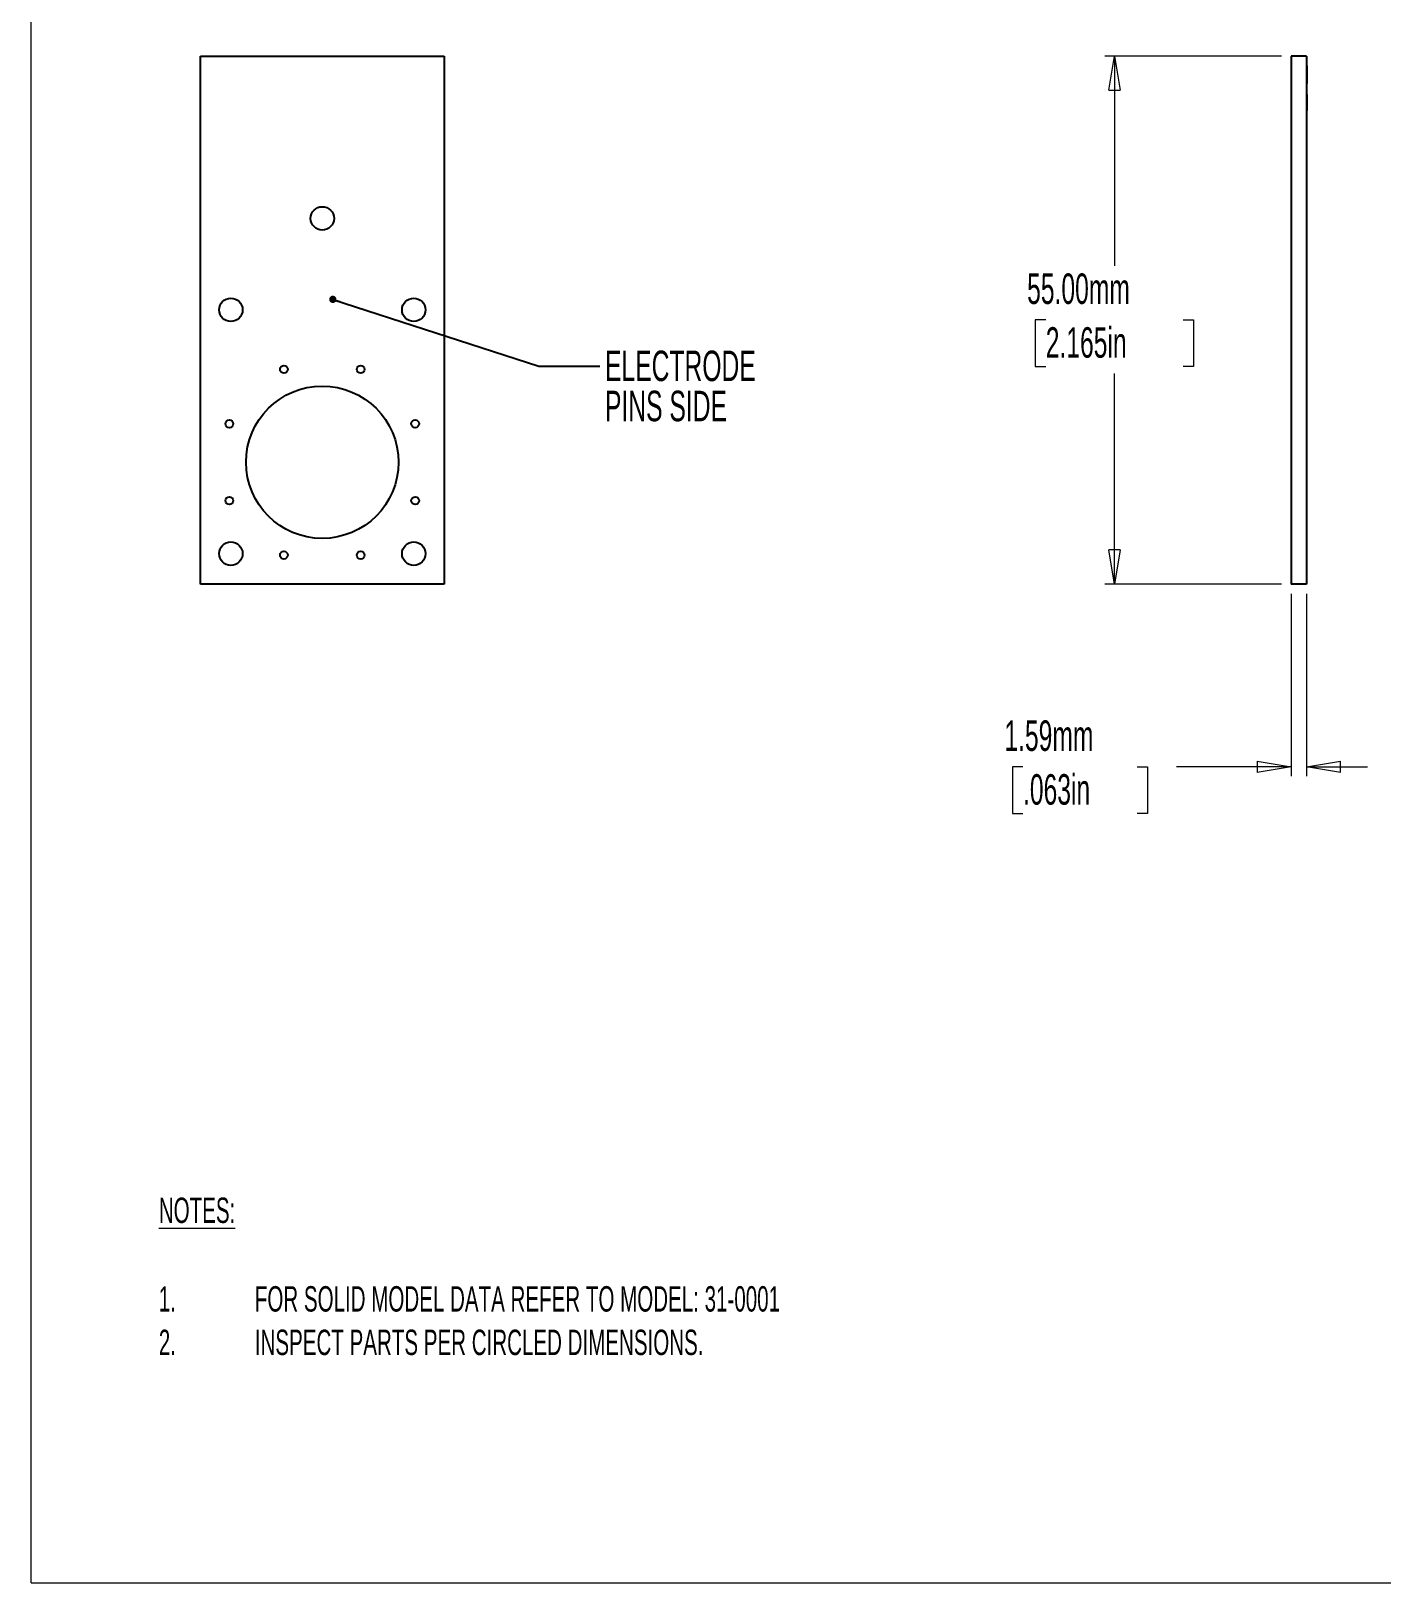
# Model space of a CAD drawing. Header units: millimetres. Extents: x 11 to 423, y -53 to 270.
# Drawn here: x 10.9 to 151.6, y 8.3 to 170 of the extents above; entities that cross this region are included whole.
import ezdxf

# ---------------------------------------------------------------- set-up
doc = ezdxf.new("R2010")
doc.units = ezdxf.units.MM
doc.styles.add('SLDTEXTSTYLE0', font='TXT', dxfattribs={"width": 0.605})
doc.dimstyles.new('SLDDIMSTYLE6', dxfattribs={"dimtxt": 0.18, "dimasz": 0.762, "dimexe": 0, "dimexo": 0.0625, "dimgap": 0, "dimtad": 0, "dimtih": 1, "dimtoh": 1, "dimdec": 0, "dimrnd": 1e-09, "dimzin": 0, "dimdsep": 46, "dimtxsty": 'Standard', "dimblk1": 'DOT', "dimblk2": 'DOT', "dimsah": 1, "dimcen": 0.09, "dimadec": 0, "dimazin": 0, "dimtfac": 0.762, "dimtdec": 0, "dimtofl": 0, "dimtmove": 0, "dimatfit": 3, "dimldrblk": 'DOT', "dimfxl": 1, "dimfrac": 2, "dimtolj": 1, "dimtzin": 0, "dimarcsym": 0})
doc.dimstyles.new('SLDDIMSTYLE7', dxfattribs={"dimtxt": 3.175, "dimasz": 3.556, "dimexe": 0, "dimexo": 0.0625, "dimgap": 0.79375, "dimtad": 0, "dimtih": 1, "dimtoh": 1, "dimrnd": 1e-09, "dimzin": 12, "dimdsep": 46, "dimtxsty": 'SLDTEXTSTYLE0', "dimblk1": 'CLOSED', "dimblk2": 'CLOSED', "dimsah": 1, "dimcen": 0.09, "dimadec": 0, "dimazin": 3, "dimtfac": 1, "dimtmove": 0, "dimatfit": 0, "dimldrblk": 'CLOSED', "dimfxl": 1, "dimfrac": 2, "dimtolj": 1, "dimtzin": 12, "dimarcsym": 0})
doc.dimstyles.new('SLDDIMSTYLE8', dxfattribs={"dimtxt": 3.175, "dimasz": 3.556, "dimexe": 0, "dimexo": 0.0625, "dimgap": 0.79375, "dimtad": 0, "dimtih": 1, "dimtoh": 1, "dimrnd": 1e-09, "dimzin": 4, "dimdsep": 46, "dimtxsty": 'SLDTEXTSTYLE0', "dimblk1": 'CLOSED', "dimblk2": 'CLOSED', "dimsah": 1, "dimcen": 0.09, "dimadec": 0, "dimazin": 1, "dimtfac": 1, "dimtofl": 0, "dimtmove": 0, "dimatfit": 3, "dimldrblk": 'CLOSED', "dimfxl": 1, "dimfrac": 2, "dimtolj": 1, "dimtzin": 12, "dimarcsym": 0})

# ---------------------------------------------------------------- blocks, each defined once
blk = doc.blocks.new('SW_NOTE_0')
at = {"color": 0, "linetype": 'Continuous', "lineweight": 0, "attachment_point": 1, "style": 'SLDTEXTSTYLE0'}
for s, insert, char_height in [('\\LNOTES:', (0, 3.41), 2.646), ('1.', (0, -5.82), 2.646), ('FOR SOLID MODEL DATA REFER TO MODEL: 31-0001', (10, -5.82), 2.6458), ('2.', (0, -10.35), 2.646), ('INSPECT PARTS PER CIRCLED DIMENSIONS.', (10, -10.35), 2.6458)]:
    blk.add_mtext(s, dxfattribs=dict(at, insert=insert, char_height=char_height))
blk = doc.blocks.new('_CLOSED')
at = {"color": 0, "linetype": 'ByBlock', "lineweight": -2}
for p, q in [((-1, 0.166667), (0, 0)), ((-1, 0.166667), (-1, -0.166667)), ((0, 0), (-1, -0.166667)), ((0, 0), (-1, 0))]:
    blk.add_line(p, q, dxfattribs=at)
blk = doc.blocks.new('_D_12')
at = {"color": 7, "linetype": 'Continuous', "lineweight": 18}
for p, q in [((142.15, 111.36), (142.15, 92.34)), ((143.74, 111.36), (143.74, 92.34)), ((114.21, 93.34), (113.12, 93.34)), ((113.12, 93.34), (113.12, 88.46)), ((126.09, 93.34), (127.18, 93.34)), ((127.18, 93.34), (127.18, 88.46)), ((142.15, 93.34), (130.21, 93.34)), ((143.74, 93.34), (150.09, 93.34)), ((113.12, 88.46), (114.21, 88.46)), ((127.18, 88.46), (126.09, 88.46))]:
    blk.add_line(p, q, dxfattribs=at)
at = {"color": 7, "linetype": 'Continuous', "lineweight": 18, "xscale": 3.556, "yscale": 3.556}
blk.add_blockref('_CLOSED', (142.15, 93.34, 12.7), dxfattribs=at)
at = {"color": 7, "linetype": 'Continuous', "lineweight": 18, "xscale": 3.556, "yscale": 3.556, "rotation": 180}
blk.add_blockref('_CLOSED', (143.74, 93.34, 12.7), dxfattribs=at)
at = {"color": 7, "linetype": 'Continuous', "lineweight": 18, "char_height": 3.175, "attachment_point": 1, "style": 'SLDTEXTSTYLE0'}
for s, insert in [('1.59mm', (112.27, 98.16)), ('.063in', (114.21, 92.56))]:
    blk.add_mtext(s, dxfattribs=dict(at, insert=insert))
blk = doc.blocks.new('_D_13')
at = {"color": 7, "linetype": 'Continuous', "lineweight": 18}
for p, q in [((141.15, 167.36), (122.73, 167.36)), ((123.73, 167.36), (123.73, 145.51)), ((116.58, 139.9), (115.49, 139.9)), ((115.49, 139.9), (115.49, 135.03)), ((130.89, 139.9), (131.98, 139.9)), ((131.98, 139.9), (131.98, 135.03)), ((115.49, 135.03), (116.58, 135.03)), ((123.73, 112.36), (123.73, 134.3)), ((131.98, 135.03), (130.89, 135.03)), ((141.15, 112.36), (122.73, 112.36))]:
    blk.add_line(p, q, dxfattribs=at)
at = {"color": 7, "linetype": 'Continuous', "lineweight": 18, "xscale": 3.556, "yscale": 3.556}
for p, rotation in [((123.73, 167.36, 12.7), 90), ((123.73, 112.36, 12.7), 270)]:
    blk.add_blockref('_CLOSED', p, dxfattribs=dict(at, rotation=rotation))
at = {"color": 7, "linetype": 'Continuous', "lineweight": 18, "char_height": 3.175, "attachment_point": 1, "style": 'SLDTEXTSTYLE0'}
for s, insert in [('55.00mm', (114.64, 144.72)), ('2.165in', (116.58, 139.12))]:
    blk.add_mtext(s, dxfattribs=dict(at, insert=insert))
blk = doc.blocks.new('SW_NOTE_9')
at = {"color": 0, "linetype": 'Continuous', "lineweight": 0, "char_height": 3.175, "attachment_point": 1, "style": 'SLDTEXTSTYLE0'}
for s, insert in [('ELECTRODE', (0.55, 1.63)), ('PINS SIDE', (0.55, -2.55))]:
    blk.add_mtext(s, dxfattribs=dict(at, insert=insert))
blk = doc.blocks.new('_DOT')
at = {"color": 0, "linetype": 'ByBlock', "lineweight": -2}
blk.add_line((-0.5, 0), (-1, 0), dxfattribs=at)
at = {"color": 0, "linetype": 'ByBlock', "const_width": 0.5}
blk.add_lwpolyline([(-0.25, 0, 1), (0.25, 0, 1)], format="xyb", close=True, dxfattribs=at)

msp = doc.modelspace()

# ---------------------------------------------------------------- linework, layer by layer
at = {"color": 7, "linetype": 'Continuous', "lineweight": 18}
for q in [(10.87306, 269.85291), (423.03369, 8.30901)]:
    msp.add_line((10.87306, 8.30901), q, dxfattribs=at)
at = {"color": 7, "linetype": 'Continuous', "lineweight": 25}
for p, q in [((28.51556, 112.35769), (28.51556, 167.35769)), ((28.51556, 167.35769), (53.91556, 167.35769)), ((53.91556, 167.35769), (53.91556, 112.35769)), ((143.73634, 167.35769), (142.14884, 167.35769)), ((142.14884, 167.35769), (142.14884, 112.35769)), ((143.73634, 167.35769), (143.73634, 112.35769)), ((143.78634, 166.35769), (143.73634, 166.35769)), ((143.78634, 166.35769), (143.78634, 164.50769)), ((143.78634, 164.50769), (143.73634, 164.50769)), ((143.78634, 163.35769), (143.73634, 163.35769)), ((143.78634, 163.35769), (143.78634, 161.70769)), ((143.78634, 161.70769), (143.73634, 161.70769)), ((53.91556, 112.35769), (28.51556, 112.35769)), ((143.73634, 112.35769), (142.14884, 112.35769))]:
    msp.add_line(p, q, dxfattribs=at)
for centre, radius in [((41.21556, 150.45769), 1.2192), ((31.69056, 140.93269), 1.2192), ((50.74056, 140.93269), 1.2192), ((37.21556, 134.73769), 0.4064), ((45.21556, 134.73769), 0.4064), ((41.21556, 125.05769), 7.9375), ((31.53556, 129.05769), 0.4064), ((50.89556, 129.05769), 0.4064), ((31.53556, 121.05769), 0.4064), ((50.89556, 121.05769), 0.4064), ((31.69056, 115.53269), 1.2192), ((50.74056, 115.53269), 1.2192), ((37.21556, 115.37769), 0.4064), ((45.21556, 115.37769), 0.4064)]:
    msp.add_circle(centre, radius, dxfattribs=at)

# ---------------------------------------------------------------- block references
at = {"color": 7, "linetype": 'Continuous', "lineweight": 0}
for name, p in [('SW_NOTE_9', (70.11803, 135.05232)), ('SW_NOTE_0', (24.18441, 45.0453))]:
    msp.add_blockref(name, p, dxfattribs=at)

# ---------------------------------------------------------------- dimensions: what is measured, and where the dimension line sits
at = {"color": 7, "linetype": 'Continuous', "lineweight": 18}
dim = msp.add_linear_dim(base=(123.73212, 112.35769), p1=(142.14884, 167.35769), p2=(142.14884, 112.35769), angle=90, dimstyle='SLDDIMSTYLE8', dxfattribs=at)
dim.commit()
dim.dimension.update_dxf_attribs({"geometry": '_D_13', "text_midpoint": (123.73212, 139.90428), "dimtype": 160})
dim = msp.add_linear_dim(base=(142.14884, 93.34202), p1=(143.73634, 112.35769), p2=(142.14884, 112.35769), dimstyle='SLDDIMSTYLE7', dxfattribs=at)
dim.commit()
dim.dimension.update_dxf_attribs({"geometry": '_D_12', "text_midpoint": (120.14884, 93.34202), "dimtype": 160})

# ---------------------------------------------------------------- leaders
at = {"color": 7, "linetype": 'Continuous', "lineweight": 0}
msp.add_leader([(42.31247, 142.02296), (63.76803, 135.05232), (70.11803, 135.05232)], dimstyle='SLDDIMSTYLE6', dxfattribs=at)

doc.saveas('drawing.dxf')
